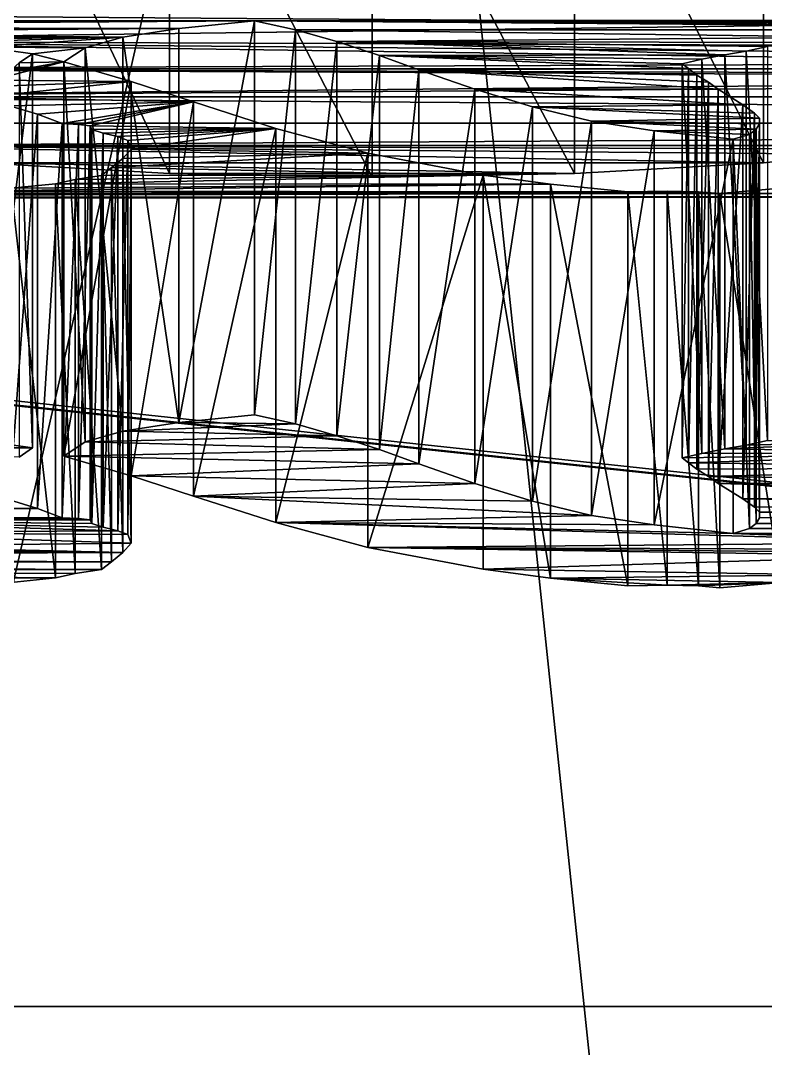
# Model space of a CAD drawing. Extents: x -48.5 to 48.5, y -27 to 68.5.
# Drawn here: x -6.111 to -3.255, y 57.419 to 61.358 of the extents above; entities that cross this region are included whole.
import ezdxf

# ---------------------------------------------------------------- set-up
doc = ezdxf.new("R2010")
doc.units = 0
doc.header["$MEASUREMENT"] = 0
doc.layers.add('STL2DXF', color=7, linetype='Continuous')

msp = doc.modelspace()

# ---------------------------------------------------------------- linework, layer by layer
at = {"layer": 'STL2DXF'}
for points in [[(-3.6585, 54.8083), (0, 65.5, 75), (-4.756, 65.2507, 75)], [(0, 65.5, 75), (-3.6585, 54.8083), (0, 55)], [(-7.2769, 54.2352), (-4.756, 65.2507, 75), (-9.46, 64.5057, 75)], [(-4.756, 65.2507, 75), (-7.2769, 54.2352), (-3.6585, 54.8083)], [(-3.2631, 62.2985, 30.7036), (-2.9482, 60.8465, 31.1509), (-2.9482, 62.332, 30.9429)], [(-5.5396, 60.7714, 30.6147), (-6.2631, 62.2985, 30.7036), (-6.2631, 60.813, 30.9115)], [(-6.2631, 62.2985, 30.7036), (-5.5396, 60.7714, 30.6147), (-5.5396, 62.2569, 30.4068)], [(-3.9867, 62.2569, 30.4068), (-3.2631, 60.813, 30.9115), (-3.2631, 62.2985, 30.7036)], [(-2.9482, 60.8465, 31.1509), (-3.2631, 62.2985, 30.7036), (-3.2631, 60.813, 30.9115)], [(-4.7631, 60.7573, 30.5135), (-5.5396, 62.2569, 30.4068), (-5.5396, 60.7714, 30.6147)], [(-5.5396, 62.2569, 30.4068), (-4.7631, 60.7573, 30.5135), (-4.7631, 62.2428, 30.3055)], [(-4.7631, 62.2428, 30.3055), (-3.9867, 60.7714, 30.6147), (-3.9867, 62.2569, 30.4068)], [(-3.9867, 60.7714, 30.6147), (-4.7631, 62.2428, 30.3055), (-4.7631, 60.7573, 30.5135)], [(-3.2631, 60.813, 30.9115), (-3.9867, 62.2569, 30.4068), (-3.9867, 60.7714, 30.6147)], [(-2.5981, 61.3465, 34.7225), (-7.3612, 61.3812, 34.97), (-2.8978, 61.4468, 35.439)], [(-2.5981, 61.3465, 34.7225), (-7.6609, 61.2809, 34.2535), (-7.3612, 61.3812, 34.97)], [(2.4215, 61.3611, 23.8275), (-5.2141, 61.3576, 23.8025), (-12.1624, 61.3585, 23.8088)], [(-9.3692, 61.3497, 23.7463), (-12.1624, 61.3585, 23.8088), (-5.2141, 61.3576, 23.8025)], [(-5.2141, 61.3576, 23.8025), (-9.1359, 61.3462, 23.7213), (-9.3692, 61.3497, 23.7463)], [(-5.2141, 61.3576, 23.8025), (-8.5684, 61.334, 23.6339), (-9.1359, 61.3462, 23.7213)], [(-5.5041, 61.3279, 23.5902), (-8.5684, 61.334, 23.6339), (-5.2141, 61.3576, 23.8025)], [(-5.5041, 61.3279, 23.5902), (-8.0955, 61.3252, 23.5715), (-8.5684, 61.334, 23.6339)], [(-5.5041, 61.3279, 23.5902), (-7.6289, 61.313, 23.4841), (-8.0955, 61.3252, 23.5715)], [(-2.1213, 61.2604, 34.1071), (-7.6609, 61.2809, 34.2535), (-2.5981, 61.3465, 34.7225)], [(-5.7185, 61.2947, 23.3529), (-7.6289, 61.313, 23.4841), (-5.5041, 61.3279, 23.5902)], [(-5.5041, 59.8176, 23.8016), (-5.7185, 61.2947, 23.3529), (-5.5041, 61.3279, 23.5902)], [(-5.2141, 61.3576, 23.8025), (-5.5041, 59.8176, 23.8016), (-5.5041, 61.3279, 23.5902)], [(-5.5041, 59.8176, 23.8016), (-5.2141, 61.3576, 23.8025), (-5.2141, 59.8473, 24.014)], [(2.319, 61.3574, 23.801), (-5.2141, 61.3576, 23.8025), (2.4215, 61.3611, 23.8275)], [(-0.7815, 61.3226, 23.5527), (-5.0564, 61.3226, 23.5527), (-5.2141, 61.3576, 23.8025)], [(-0.7815, 61.3226, 23.5527), (-5.2141, 61.3576, 23.8025), (-0.6996, 61.3279, 23.5902)], [(-0.6996, 61.3279, 23.5902), (-5.2141, 61.3576, 23.8025), (-0.6176, 61.3392, 23.6714)], [(-0.6176, 61.3392, 23.6714), (-5.2141, 61.3576, 23.8025), (2.226, 61.348, 23.7338)], [(2.226, 61.348, 23.7338), (-5.2141, 61.3576, 23.8025), (2.319, 61.3574, 23.801)], [(-5.0564, 61.3226, 23.5527), (-5.2141, 59.8473, 24.014), (-5.2141, 61.3576, 23.8025)], [(-5.7185, 61.2947, 23.3529), (-7.0867, 61.2929, 23.3404), (-7.6289, 61.313, 23.4841)], [(-5.7185, 61.2947, 23.3529), (-6.7651, 61.2833, 23.2717), (-7.0867, 61.2929, 23.3404)], [(-5.7185, 61.2947, 23.3529), (-6.4814, 61.2728, 23.1968), (-6.7651, 61.2833, 23.2717)], [(-5.7185, 61.2947, 23.3529), (-6.2481, 61.2562, 23.0782), (-6.4814, 61.2728, 23.1968)], [(-5.8635, 61.2536, 23.0594), (-6.2481, 61.2562, 23.0782), (-5.7185, 61.2947, 23.3529)], [(-5.7185, 59.7844, 23.5644), (-5.8635, 61.2536, 23.0594), (-5.7185, 61.2947, 23.3529)], [(-5.7185, 61.2947, 23.3529), (-5.5041, 59.8176, 23.8016), (-5.7185, 59.7844, 23.5644)], [(-5.2141, 59.8473, 24.014), (-5.0564, 61.3226, 23.5527), (-5.0564, 59.8124, 23.7642)], [(-2.8875, 61.2938, 23.3467), (-4.8988, 61.2772, 23.228), (-5.0564, 61.3226, 23.5527)], [(-0.7815, 61.3226, 23.5527), (-2.8875, 61.2938, 23.3467), (-5.0564, 61.3226, 23.5527)], [(-4.8988, 61.2772, 23.228), (-5.0564, 59.8124, 23.7642), (-5.0564, 61.3226, 23.5527)], [(-3.0451, 61.2737, 23.2031), (-4.8988, 61.2772, 23.228), (-2.8875, 61.2938, 23.3467)], [(-1.5, 61.1943, 33.635), (-7.7631, 61.1732, 33.4845), (-7.6609, 61.2809, 34.2535)], [(-1.5, 61.1943, 33.635), (-7.6609, 61.2809, 34.2535), (-1.815, 61.2278, 33.8743)], [(-1.815, 61.2278, 33.8743), (-7.6609, 61.2809, 34.2535), (-2.1213, 61.2604, 34.1071)], [(-6.0653, 61.2308, 22.8971), (-6.2481, 59.7459, 23.2896), (-6.2481, 61.2562, 23.0782)], [(-5.8635, 61.2536, 23.0594), (-6.0653, 61.2308, 22.8971), (-6.2481, 61.2562, 23.0782)], [(-5.9455, 61.1994, 22.6723), (-6.0653, 61.2308, 22.8971), (-5.8635, 61.2536, 23.0594)], [(-5.8635, 59.7433, 23.2709), (-5.9455, 61.1994, 22.6723), (-5.8635, 61.2536, 23.0594)], [(-5.8635, 61.2536, 23.0594), (-5.7185, 59.7844, 23.5644), (-5.8635, 59.7433, 23.2709)], [(-5.0564, 59.8124, 23.7642), (-4.8988, 61.2772, 23.228), (-4.8988, 59.7669, 23.4395)], [(-4.7349, 61.2247, 22.8534), (-4.8988, 59.7669, 23.4395), (-4.8988, 61.2772, 23.228)], [(-3.4108, 61.2273, 22.8721), (-4.7349, 61.2247, 22.8534), (-4.8988, 61.2772, 23.228)], [(-3.4108, 61.2273, 22.8721), (-4.8988, 61.2772, 23.228), (-3.3288, 61.2413, 22.972)], [(-3.3288, 61.2413, 22.972), (-4.8988, 61.2772, 23.228), (-3.2468, 61.2588, 23.0969)], [(-3.2468, 61.2588, 23.0969), (-4.8988, 61.2772, 23.228), (-3.0451, 61.2737, 23.2031)], [(-3.2468, 59.7485, 23.3083), (-3.3288, 61.2413, 22.972), (-3.2468, 61.2588, 23.0969)], [(-6.2481, 59.7459, 23.2896), (-6.0653, 61.2308, 22.8971), (-6.0653, 59.7206, 23.1085)], [(-5.9455, 61.1994, 22.6723), (-6.1157, 61.1959, 22.6473), (-6.0653, 61.2308, 22.8971)], [(-6.1157, 61.1959, 22.6473), (-6.0653, 59.7206, 23.1085), (-6.0653, 61.2308, 22.8971)], [(-4.8988, 59.7669, 23.4395), (-4.7349, 61.2247, 22.8534), (-4.7349, 59.7144, 23.0648)], [(-3.4991, 61.2099, 22.7472), (-4.7349, 61.2247, 22.8534), (-3.4108, 61.2273, 22.8721)], [(-4.5835, 61.1696, 22.46), (-4.7349, 59.7144, 23.0648), (-4.7349, 61.2247, 22.8534)], [(-3.5495, 61.174, 22.4912), (-4.5835, 61.1696, 22.46), (-4.7349, 61.2247, 22.8534)], [(-3.5495, 61.174, 22.4912), (-4.7349, 61.2247, 22.8534), (-3.5747, 61.1924, 22.6223)], [(-3.5747, 61.1924, 22.6223), (-4.7349, 61.2247, 22.8534), (-3.4991, 61.2099, 22.7472)], [(-3.4991, 59.6996, 22.9587), (-3.5747, 61.1924, 22.6223), (-3.4991, 61.2099, 22.7472)], [(-3.4108, 59.7171, 23.0836), (-3.4991, 61.2099, 22.7472), (-3.4108, 61.2273, 22.8721)], [(-3.4991, 61.2099, 22.7472), (-3.4108, 59.7171, 23.0836), (-3.4991, 59.6996, 22.9587)], [(-3.3288, 59.7311, 23.1835), (-3.4108, 61.2273, 22.8721), (-3.3288, 61.2413, 22.972)], [(-3.4108, 61.2273, 22.8721), (-3.3288, 59.7311, 23.1835), (-3.4108, 59.7171, 23.0836)], [(-3.3288, 61.2413, 22.972), (-3.2468, 59.7485, 23.3083), (-3.3288, 59.7311, 23.1835)], [(-1.1332, 61.1732, 33.4845), (-7.7631, 61.1732, 33.4845), (-1.5, 61.1943, 33.635)], [(-7.7631, 61.1732, 33.4845), (0, 61.1385, 33.2369), (-7.6609, 61.0656, 32.7156)], [(0, 61.1385, 33.2369), (-7.7631, 61.1732, 33.4845), (-0.7765, 61.1527, 33.3382)], [(-0.7765, 61.1527, 33.3382), (-7.7631, 61.1732, 33.4845), (-1.1332, 61.1732, 33.4845)], [(7.6609, 61.0656, 32.7156), (-7.6609, 61.0656, 32.7156), (7.7631, 61.1732, 33.4845)], [(7.7631, 61.1732, 33.4845), (-7.6609, 61.0656, 32.7156), (0, 61.1385, 33.2369)], [(-5.6869, 61.1242, 22.1353), (-6.2229, 61.1294, 22.1728), (-5.9455, 61.1994, 22.6723)], [(-5.9455, 61.1994, 22.6723), (-6.2229, 61.1294, 22.1728), (-6.1535, 61.1627, 22.41)], [(-5.9455, 61.1994, 22.6723), (-6.1535, 61.1627, 22.41), (-6.1157, 61.1959, 22.6473)], [(-6.0653, 59.7206, 23.1085), (-6.1157, 61.1959, 22.6473), (-6.1157, 59.6856, 22.8588)], [(-5.9455, 59.6891, 22.8837), (-5.6869, 61.1242, 22.1353), (-5.9455, 61.1994, 22.6723)], [(-5.9455, 61.1994, 22.6723), (-5.8635, 59.7433, 23.2709), (-5.9455, 59.6891, 22.8837)], [(-4.7349, 59.7144, 23.0648), (-4.5835, 61.1696, 22.46), (-4.5835, 59.6594, 22.6714)], [(-3.518, 61.1487, 22.3101), (-4.5835, 61.1696, 22.46), (-3.5495, 61.174, 22.4912)], [(-4.3692, 61.0945, 21.923), (-4.5835, 59.6594, 22.6714), (-4.5835, 61.1696, 22.46)], [(-3.436, 61.0945, 21.923), (-4.3692, 61.0945, 21.923), (-4.5835, 61.1696, 22.46)], [(-3.436, 61.0945, 21.923), (-4.5835, 61.1696, 22.46), (-3.4738, 61.1216, 22.1166)], [(-3.4738, 61.1216, 22.1166), (-4.5835, 61.1696, 22.46), (-3.518, 61.1487, 22.3101)], [(-3.5747, 61.1924, 22.6223), (-3.4991, 59.6996, 22.9587), (-3.5747, 59.6821, 22.8338)], [(-3.5747, 59.6821, 22.8338), (-3.5495, 61.174, 22.4912), (-3.5747, 61.1924, 22.6223)], [(-3.5495, 61.174, 22.4912), (-3.5747, 59.6821, 22.8338), (-3.5495, 59.6637, 22.7027)], [(-3.5495, 59.6637, 22.7027), (-3.518, 61.1487, 22.3101), (-3.5495, 61.174, 22.4912)], [(-3.518, 61.1487, 22.3101), (-3.5495, 59.6637, 22.7027), (-3.518, 59.6384, 22.5216)], [(-3.518, 59.6384, 22.5216), (-3.4738, 61.1216, 22.1166), (-3.518, 61.1487, 22.3101)], [(-5.6869, 61.1242, 22.1353), (-6.3805, 61.0997, 21.9605), (-6.2229, 61.1294, 22.1728)], [(-5.6869, 61.1242, 22.1353), (-6.267, 61.063, 21.6982), (-6.3805, 61.0997, 21.9605)], [(-5.4474, 61.0464, 21.5795), (-6.267, 61.063, 21.6982), (-5.6869, 61.1242, 22.1353)], [(-5.6869, 61.1242, 22.1353), (-5.9455, 59.6891, 22.8837), (-5.6869, 59.6139, 22.3467)], [(-5.6869, 59.6139, 22.3467), (-5.4474, 61.0464, 21.5795), (-5.6869, 61.1242, 22.1353)], [(-4.5835, 59.6594, 22.6714), (-4.3692, 61.0945, 21.923), (-4.3692, 59.5842, 22.1344)], [(-4.1485, 61.0271, 21.4422), (-4.3692, 59.5842, 22.1344), (-4.3692, 61.0945, 21.923)], [(-3.3414, 61.035, 21.4984), (-4.1485, 61.0271, 21.4422), (-4.3692, 61.0945, 21.923)], [(-3.3414, 61.035, 21.4984), (-4.3692, 61.0945, 21.923), (-3.436, 61.0945, 21.923)], [(-3.4738, 61.1216, 22.1166), (-3.518, 59.6384, 22.5216), (-3.4738, 59.6113, 22.328)], [(-3.4738, 59.6113, 22.328), (-3.436, 61.0945, 21.923), (-3.4738, 61.1216, 22.1166)], [(-3.436, 61.0945, 21.923), (-3.4738, 59.6113, 22.328), (-3.436, 59.5842, 22.1344)], [(-3.436, 59.5842, 22.1344), (-3.3414, 61.035, 21.4984), (-3.436, 61.0945, 21.923)], [(7.3612, 60.9652, 31.999), (-7.3612, 60.9652, 31.999), (-7.6609, 61.0656, 32.7156)], [(7.3612, 60.9652, 31.999), (-7.6609, 61.0656, 32.7156), (7.6609, 61.0656, 32.7156)], [(-5.4474, 61.0464, 21.5795), (-6.1535, 61.0315, 21.4734), (-6.267, 61.063, 21.6982)], [(-5.4474, 61.0464, 21.5795), (-6.0463, 60.9992, 21.2424), (-6.1535, 61.0315, 21.4734)], [(-6.0463, 60.9992, 21.2424), (-6.1535, 59.5212, 21.6848), (-6.1535, 61.0315, 21.4734)], [(-5.4474, 61.0464, 21.5795), (-5.9518, 60.9633, 20.9863), (-6.0463, 60.9992, 21.2424)], [(-5.4474, 61.0464, 21.5795), (-5.8887, 60.9598, 20.9614), (-5.9518, 60.9633, 20.9863)], [(-5.4474, 61.0464, 21.5795), (-5.8446, 60.9546, 20.9239), (-5.8887, 60.9598, 20.9614)], [(-5.1321, 60.945, 20.8552), (-5.8446, 60.9546, 20.9239), (-5.4474, 61.0464, 21.5795)], [(-5.4474, 61.0464, 21.5795), (-5.6869, 59.6139, 22.3467), (-5.4474, 59.5361, 21.791)], [(-5.4474, 59.5361, 21.791), (-5.1321, 60.945, 20.8552), (-5.4474, 61.0464, 21.5795)], [(-4.3692, 59.5842, 22.1344), (-4.1485, 61.0271, 21.4422), (-4.1485, 59.5169, 21.6536)], [(-3.2973, 61.0035, 21.2736), (-4.1485, 61.0271, 21.4422), (-3.3414, 61.035, 21.4984)], [(-3.2784, 60.9843, 21.1362), (-3.9215, 60.9721, 21.0488), (-4.1485, 61.0271, 21.4422)], [(-3.2784, 60.9843, 21.1362), (-4.1485, 61.0271, 21.4422), (-3.2973, 61.0035, 21.2736)], [(-3.9215, 60.9721, 21.0488), (-4.1485, 59.5169, 21.6536), (-4.1485, 61.0271, 21.4422)], [(-3.3414, 61.035, 21.4984), (-3.436, 59.5842, 22.1344), (-3.3414, 59.5247, 21.7098)], [(-3.3414, 59.5247, 21.7098), (-3.2973, 61.0035, 21.2736), (-3.3414, 61.035, 21.4984)], [(-6.1535, 59.5212, 21.6848), (-6.0463, 60.9992, 21.2424), (-6.0463, 59.4889, 21.4538)], [(-5.9518, 60.9633, 20.9863), (-6.0463, 59.4889, 21.4538), (-6.0463, 60.9992, 21.2424)], [(-3.2784, 60.9625, 20.9801), (-3.9215, 60.9721, 21.0488), (-3.2784, 60.9843, 21.1362)], [(-3.2973, 61.0035, 21.2736), (-3.3414, 59.5247, 21.7098), (-3.2973, 59.4933, 21.485)], [(-3.2973, 59.4933, 21.485), (-3.2784, 60.9843, 21.1362), (-3.2973, 61.0035, 21.2736)], [(-3.2784, 60.9843, 21.1362), (-3.2973, 59.4933, 21.485), (-3.2784, 59.474, 21.3476)], [(-3.2784, 59.474, 21.3476), (-3.2784, 60.9625, 20.9801), (-3.2784, 60.9843, 21.1362)], [(7.3612, 60.9652, 31.999), (-6.8845, 60.8791, 31.3837), (-7.3612, 60.9652, 31.999)], [(6.8845, 60.8791, 31.3837), (-6.8845, 60.8791, 31.3837), (7.3612, 60.9652, 31.999)], [(-6.0463, 59.4889, 21.4538), (-5.9518, 60.9633, 20.9863), (-5.9518, 59.4531, 21.1978)], [(-5.8887, 60.9598, 20.9614), (-5.9518, 59.4531, 21.1978), (-5.9518, 60.9633, 20.9863)], [(-5.9518, 59.4531, 21.1978), (-5.8887, 60.9598, 20.9614), (-5.8887, 59.4496, 21.1728)], [(-5.8446, 60.9546, 20.9239), (-5.8887, 59.4496, 21.1728), (-5.8887, 60.9598, 20.9614)], [(-5.8887, 59.4496, 21.1728), (-5.8446, 60.9546, 20.9239), (-5.8446, 59.4443, 21.1353)], [(-5.8383, 60.9406, 20.824), (-5.8446, 59.4443, 21.1353), (-5.8446, 60.9546, 20.9239)], [(-5.1321, 60.945, 20.8552), (-5.8383, 60.9406, 20.824), (-5.8446, 60.9546, 20.9239)], [(-5.8446, 59.4443, 21.1353), (-5.8383, 60.9406, 20.824), (-5.8383, 59.4303, 21.0354)], [(-5.1321, 60.945, 20.8552), (-5.7941, 60.9266, 20.7241), (-5.8383, 60.9406, 20.824)], [(-5.7941, 60.9266, 20.7241), (-5.8383, 59.4303, 21.0354), (-5.8383, 60.9406, 20.824)], [(-5.1321, 60.945, 20.8552), (-5.7374, 60.9135, 20.6304), (-5.7941, 60.9266, 20.7241)], [(-5.1321, 60.945, 20.8552), (-5.6996, 60.8986, 20.5243), (-5.7374, 60.9135, 20.6304)], [(-5.1321, 60.945, 20.8552), (-5.6869, 60.8654, 20.287), (-5.6996, 60.8986, 20.5243)], [(-4.779, 60.8497, 20.1746), (-5.6869, 60.8654, 20.287), (-5.1321, 60.945, 20.8552)], [(-5.1321, 60.945, 20.8552), (-5.4474, 59.5361, 21.791), (-5.1321, 59.4347, 21.0667)], [(-5.1321, 59.4347, 21.0667), (-4.779, 60.8497, 20.1746), (-5.1321, 60.945, 20.8552)], [(-4.1485, 59.5169, 21.6536), (-3.9215, 60.9721, 21.0488), (-3.9215, 59.4618, 21.2602)], [(-3.291, 60.9415, 20.8302), (-3.6819, 60.9354, 20.7865), (-3.9215, 60.9721, 21.0488)], [(-3.291, 60.9415, 20.8302), (-3.9215, 60.9721, 21.0488), (-3.2784, 60.9625, 20.9801)], [(-3.6819, 60.9354, 20.7865), (-3.9215, 59.4618, 21.2602), (-3.9215, 60.9721, 21.0488)], [(-3.9215, 59.4618, 21.2602), (-3.6819, 60.9354, 20.7865), (-3.6819, 59.4251, 20.998)], [(-3.3162, 60.9214, 20.6866), (-3.6819, 60.9354, 20.7865), (-3.291, 60.9415, 20.8302)], [(-3.3793, 60.903, 20.5555), (-3.6819, 59.4251, 20.998), (-3.6819, 60.9354, 20.7865)], [(-3.6819, 60.9354, 20.7865), (-3.3162, 60.9214, 20.6866), (-3.3793, 60.903, 20.5555)], [(-3.291, 59.4312, 21.0417), (-3.3162, 60.9214, 20.6866), (-3.291, 60.9415, 20.8302)], [(-3.2784, 59.4522, 21.1915), (-3.291, 60.9415, 20.8302), (-3.2784, 60.9625, 20.9801)], [(-3.291, 60.9415, 20.8302), (-3.2784, 59.4522, 21.1915), (-3.291, 59.4312, 21.0417)], [(-3.2784, 60.9625, 20.9801), (-3.2784, 59.474, 21.3476), (-3.2784, 59.4522, 21.1915)], [(-5.8383, 59.4303, 21.0354), (-5.7941, 60.9266, 20.7241), (-5.7941, 59.4163, 20.9355)], [(-5.7374, 60.9135, 20.6304), (-5.7941, 59.4163, 20.9355), (-5.7941, 60.9266, 20.7241)], [(-5.7941, 59.4163, 20.9355), (-5.7374, 60.9135, 20.6304), (-5.7374, 59.4032, 20.8419)], [(-5.6996, 60.8986, 20.5243), (-5.7374, 59.4032, 20.8419), (-5.7374, 60.9135, 20.6304)], [(-5.7374, 59.4032, 20.8419), (-5.6996, 60.8986, 20.5243), (-5.6996, 59.3884, 20.7357)], [(-5.6869, 60.8654, 20.287), (-5.6996, 59.3884, 20.7357), (-5.6996, 60.8986, 20.5243)], [(-3.6819, 59.4251, 20.998), (-3.3793, 60.903, 20.5555), (-3.3793, 59.3927, 20.7669)], [(-3.3162, 59.4111, 20.8981), (-3.3793, 60.903, 20.5555), (-3.3162, 60.9214, 20.6866)], [(-3.3793, 60.903, 20.5555), (-3.3162, 59.4111, 20.8981), (-3.3793, 59.3927, 20.7669)], [(-3.3162, 60.9214, 20.6866), (-3.291, 59.4312, 21.0417), (-3.3162, 59.4111, 20.8981)], [(-3.2631, 60.813, 30.9115), (-6.2631, 60.813, 30.9115), (-6.8845, 60.8791, 31.3837)], [(-3.2631, 60.813, 30.9115), (-6.8845, 60.8791, 31.3837), (-2.9482, 60.8465, 31.1509)], [(-2.9482, 60.8465, 31.1509), (-6.8845, 60.8791, 31.3837), (2.9482, 60.8465, 31.1509)], [(2.9482, 60.8465, 31.1509), (-6.8845, 60.8791, 31.3837), (6.8845, 60.8791, 31.3837)], [(-5.7185, 60.8296, 20.031), (-5.6869, 59.3552, 20.4984), (-5.6869, 60.8654, 20.287)], [(-4.779, 60.8497, 20.1746), (-5.7185, 60.8296, 20.031), (-5.6869, 60.8654, 20.287)], [(-5.6996, 59.3884, 20.7357), (-5.6869, 60.8654, 20.287), (-5.6869, 59.3552, 20.4984)], [(-4.3376, 60.7658, 19.5751), (-5.7626, 60.7946, 19.7812), (-4.779, 60.8497, 20.1746)], [(-4.779, 60.8497, 20.1746), (-5.7626, 60.7946, 19.7812), (-5.7185, 60.8296, 20.031)], [(-5.7626, 60.7946, 19.7812), (-5.7185, 59.3193, 20.2424), (-5.7185, 60.8296, 20.031)], [(-5.6869, 59.3552, 20.4984), (-5.7185, 60.8296, 20.031), (-5.7185, 59.3193, 20.2424)], [(-4.779, 60.8497, 20.1746), (-5.1321, 59.4347, 21.0667), (-4.779, 59.3394, 20.386)], [(-4.779, 59.3394, 20.386), (-4.3376, 60.7658, 19.5751), (-4.779, 60.8497, 20.1746)], [(-3.9867, 60.7714, 30.6147), (-5.5396, 60.7714, 30.6147), (-6.2631, 60.813, 30.9115)], [(-3.9867, 60.7714, 30.6147), (-6.2631, 60.813, 30.9115), (-3.2631, 60.813, 30.9115)], [(-4.3376, 60.7658, 19.5751), (-5.8004, 60.7649, 19.5689), (-5.7626, 60.7946, 19.7812)], [(-5.8004, 60.7649, 19.5689), (-5.7626, 59.2843, 19.9926), (-5.7626, 60.7946, 19.7812)], [(-5.7185, 59.3193, 20.2424), (-5.7626, 60.7946, 19.7812), (-5.7626, 59.2843, 19.9926)], [(-4.0791, 60.731, 19.3269), (-5.977, 60.7325, 19.3379), (-4.3376, 60.7658, 19.5751)], [(-4.3376, 60.7658, 19.5751), (-5.977, 60.7325, 19.3379), (-5.9013, 60.7492, 19.4565)], [(-5.977, 60.7325, 19.3379), (-5.9013, 59.2389, 19.6679), (-5.9013, 60.7492, 19.4565)], [(-4.3376, 60.7658, 19.5751), (-5.9013, 60.7492, 19.4565), (-5.8004, 60.7649, 19.5689)], [(-5.9013, 60.7492, 19.4565), (-5.8004, 59.2546, 19.7803), (-5.8004, 60.7649, 19.5689)], [(-5.8004, 59.2546, 19.7803), (-5.9013, 60.7492, 19.4565), (-5.9013, 59.2389, 19.6679)], [(-5.7626, 59.2843, 19.9926), (-5.8004, 60.7649, 19.5689), (-5.8004, 59.2546, 19.7803)], [(-5.5396, 60.7714, 30.6147), (-3.9867, 60.7714, 30.6147), (-4.7631, 60.7573, 30.5135)], [(-4.3376, 60.7658, 19.5751), (-4.779, 59.3394, 20.386), (-4.3376, 59.2555, 19.7866)], [(-4.0791, 59.2207, 19.5384), (-4.3376, 60.7658, 19.5751), (-4.3376, 59.2555, 19.7866)], [(-4.3376, 60.7658, 19.5751), (-4.0791, 59.2207, 19.5384), (-4.0791, 60.731, 19.3269)], [(-6.3553, 60.7046, 19.138), (-3.7828, 60.7019, 19.1193), (-6.8282, 60.6958, 19.0756)], [(-6.8282, 60.6958, 19.0756), (-3.5117, 60.7019, 19.1193), (-3.4297, 60.695, 19.0694)], [(-3.5117, 60.7019, 19.1193), (-6.8282, 60.6958, 19.0756), (-3.7828, 60.7019, 19.1193)], [(-3.7828, 60.7019, 19.1193), (-6.3553, 60.7046, 19.138), (-4.0791, 60.731, 19.3269)], [(-4.0791, 60.731, 19.3269), (-6.3553, 60.7046, 19.138), (-6.1472, 60.7155, 19.2161)], [(-6.1472, 60.7155, 19.2161), (-5.977, 59.2223, 19.5493), (-5.977, 60.7325, 19.3379)], [(-4.0791, 60.731, 19.3269), (-6.1472, 60.7155, 19.2161), (-5.977, 60.7325, 19.3379)], [(-5.977, 59.2223, 19.5493), (-6.1472, 60.7155, 19.2161), (-6.1472, 59.2052, 19.4275)], [(-5.9013, 59.2389, 19.6679), (-5.977, 60.7325, 19.3379), (-5.977, 59.2223, 19.5493)], [(-3.7828, 59.1917, 19.3307), (-4.0791, 60.731, 19.3269), (-4.0791, 59.2207, 19.5384)], [(-4.0791, 60.731, 19.3269), (-3.7828, 59.1917, 19.3307), (-3.7828, 60.7019, 19.1193)], [(-3.7828, 60.7019, 19.1193), (-3.6315, 59.1943, 19.3495), (-3.6315, 60.7046, 19.138)], [(-3.5117, 60.7019, 19.1193), (-3.7828, 60.7019, 19.1193), (-3.6315, 60.7046, 19.138)], [(-3.6315, 59.1943, 19.3495), (-3.7828, 60.7019, 19.1193), (-3.7828, 59.1917, 19.3307)], [(-3.5117, 59.1917, 19.3307), (-3.6315, 60.7046, 19.138), (-3.6315, 59.1943, 19.3495)], [(-3.6315, 60.7046, 19.138), (-3.5117, 59.1917, 19.3307), (-3.5117, 60.7019, 19.1193)], [(-3.4297, 59.1847, 19.2808), (-3.5117, 60.7019, 19.1193), (-3.5117, 59.1917, 19.3307)], [(-3.5117, 60.7019, 19.1193), (-3.4297, 59.1847, 19.2808), (-3.4297, 60.695, 19.0694)], [(-3.4297, 60.695, 19.0694), (-3.1964, 59.2052, 19.4275), (-3.1964, 60.7155, 19.2161)], [(3.5753, 60.695, 19.0694), (-3.4297, 60.695, 19.0694), (-3.1964, 60.7155, 19.2161)], [(-15.4991, 57.58, -3), (-13.6693, 60.6836, 18.9882), (15.4991, 57.58, -3)], [(15.4991, 57.58, -3), (-13.6693, 60.6836, 18.9882), (-13.5684, 60.6775, 18.9445)], [(15.4991, 57.58, -3), (-13.5684, 60.6775, 18.9445), (-13.3099, 60.6711, 18.8992)], [(12.5728, 60.6958, 19.0756), (15.4991, 57.58, -3), (-13.3099, 60.6711, 18.8992)], [(12.5728, 60.6958, 19.0756), (-13.3099, 60.6711, 18.8992), (8.6636, 60.6923, 19.0506)], [(8.6636, 60.6923, 19.0506), (-13.3099, 60.6711, 18.8992), (-12.9883, 60.6766, 18.9382)], [(-3.4297, 60.695, 19.0694), (-12.9883, 60.6766, 18.9382), (-6.8282, 60.6958, 19.0756)], [(-12.9883, 60.6766, 18.9382), (-3.4297, 60.695, 19.0694), (8.6636, 60.6923, 19.0506)], [(-3.1964, 59.2052, 19.4275), (-3.4297, 60.695, 19.0694), (-3.4297, 59.1847, 19.2808)], [(8.6636, 60.6923, 19.0506), (-3.4297, 60.695, 19.0694), (3.8086, 60.6939, 19.0615)], [(-3.4297, 60.695, 19.0694), (3.5753, 60.695, 19.0694), (3.8086, 60.6939, 19.0615)], [(-5.0564, 59.8124, 23.7642), (-5.5041, 59.8176, 23.8016), (-5.2141, 59.8473, 24.014)], [(-5.0564, 59.8124, 23.7642), (-5.7185, 59.7844, 23.5644), (-5.5041, 59.8176, 23.8016)], [(-4.8988, 59.7669, 23.4395), (-5.7185, 59.7844, 23.5644), (-5.0564, 59.8124, 23.7642)], [(-6.0653, 59.7206, 23.1085), (-9.5962, 59.7162, 23.0773), (-9.8294, 59.7529, 23.3396)], [(-6.0653, 59.7206, 23.1085), (-9.8294, 59.7529, 23.3396), (-6.2481, 59.7459, 23.2896)], [(-4.8988, 59.7669, 23.4395), (-5.8635, 59.7433, 23.2709), (-5.7185, 59.7844, 23.5644)], [(-4.7349, 59.7144, 23.0648), (-5.8635, 59.7433, 23.2709), (-4.8988, 59.7669, 23.4395)], [(-6.0653, 59.7206, 23.1085), (-9.325, 59.6961, 22.9337), (-9.5962, 59.7162, 23.0773)], [(-6.1157, 59.6856, 22.8588), (-9.325, 59.6961, 22.9337), (-6.0653, 59.7206, 23.1085)], [(-4.7349, 59.7144, 23.0648), (-5.9455, 59.6891, 22.8837), (-5.8635, 59.7433, 23.2709)], [(-4.5835, 59.6594, 22.6714), (-5.9455, 59.6891, 22.8837), (-4.7349, 59.7144, 23.0648)], [(-2.4209, 59.7005, 22.9649), (-3.4991, 59.6996, 22.9587), (-3.4108, 59.7171, 23.0836)], [(-2.4209, 59.7005, 22.9649), (-3.4108, 59.7171, 23.0836), (-2.6668, 59.7485, 23.3083)], [(-2.6668, 59.7485, 23.3083), (-3.4108, 59.7171, 23.0836), (-3.3288, 59.7311, 23.1835)], [(-2.6668, 59.7485, 23.3083), (-3.3288, 59.7311, 23.1835), (-3.2468, 59.7485, 23.3083)], [(-4.5835, 59.6594, 22.6714), (-5.6869, 59.6139, 22.3467), (-5.9455, 59.6891, 22.8837)], [(-2.4209, 59.7005, 22.9649), (-3.5495, 59.6637, 22.7027), (-3.5747, 59.6821, 22.8338)], [(-2.4209, 59.7005, 22.9649), (-3.5747, 59.6821, 22.8338), (-3.4991, 59.6996, 22.9587)], [(-2.1687, 59.6454, 22.5715), (-3.5495, 59.6637, 22.7027), (-2.4209, 59.7005, 22.9649)], [(-4.3692, 59.5842, 22.1344), (-5.6869, 59.6139, 22.3467), (-4.5835, 59.6594, 22.6714)], [(-2.1687, 59.6454, 22.5715), (-3.518, 59.6384, 22.5216), (-3.5495, 59.6637, 22.7027)], [(-2.1687, 59.6454, 22.5715), (-3.4738, 59.6113, 22.328), (-3.518, 59.6384, 22.5216)], [(-1.9354, 59.5912, 22.1844), (-3.4738, 59.6113, 22.328), (-2.1687, 59.6454, 22.5715)], [(-4.3692, 59.5842, 22.1344), (-5.4474, 59.5361, 21.791), (-5.6869, 59.6139, 22.3467)], [(-1.9354, 59.5912, 22.1844), (-3.436, 59.5842, 22.1344), (-3.4738, 59.6113, 22.328)], [(-4.1485, 59.5169, 21.6536), (-5.4474, 59.5361, 21.791), (-4.3692, 59.5842, 22.1344)], [(-1.7147, 59.5396, 21.816), (-3.436, 59.5842, 22.1344), (-1.9354, 59.5912, 22.1844)], [(-1.7147, 59.5396, 21.816), (-3.3414, 59.5247, 21.7098), (-3.436, 59.5842, 22.1344)], [(-6.0463, 59.4889, 21.4538), (-9.0854, 59.5038, 21.5599), (-6.1535, 59.5212, 21.6848)], [(-3.9215, 59.4618, 21.2602), (-5.1321, 59.4347, 21.0667), (-5.4474, 59.5361, 21.791)], [(-3.9215, 59.4618, 21.2602), (-5.4474, 59.5361, 21.791), (-4.1485, 59.5169, 21.6536)], [(-1.5381, 59.5003, 21.535), (-3.3414, 59.5247, 21.7098), (-1.7147, 59.5396, 21.816)], [(-1.5381, 59.5003, 21.535), (-3.2973, 59.4933, 21.485), (-3.3414, 59.5247, 21.7098)], [(-6.0463, 59.4889, 21.4538), (-8.8395, 59.4802, 21.3914), (-9.0854, 59.5038, 21.5599)], [(-6.0463, 59.4889, 21.4538), (-8.5873, 59.4592, 21.2415), (-8.8395, 59.4802, 21.3914)], [(-5.9518, 59.4531, 21.1978), (-8.5873, 59.4592, 21.2415), (-6.0463, 59.4889, 21.4538)], [(-1.5381, 59.5003, 21.535), (-3.2784, 59.474, 21.3476), (-3.2973, 59.4933, 21.485)], [(-1.3553, 59.4662, 21.2914), (-3.2784, 59.474, 21.3476), (-1.5381, 59.5003, 21.535)], [(-7.1245, 59.4443, 21.1353), (-8.5873, 59.4592, 21.2415), (-5.8446, 59.4443, 21.1353)], [(-5.8446, 59.4443, 21.1353), (-8.5873, 59.4592, 21.2415), (-5.8887, 59.4496, 21.1728)], [(-5.8887, 59.4496, 21.1728), (-8.5873, 59.4592, 21.2415), (-5.9518, 59.4531, 21.1978)], [(-5.7374, 59.4032, 20.8419), (-6.9102, 59.3962, 20.7919), (-7.1245, 59.4443, 21.1353)], [(-5.7374, 59.4032, 20.8419), (-7.1245, 59.4443, 21.1353), (-5.7941, 59.4163, 20.9355)], [(-5.7941, 59.4163, 20.9355), (-7.1245, 59.4443, 21.1353), (-5.8383, 59.4303, 21.0354)], [(-5.8383, 59.4303, 21.0354), (-7.1245, 59.4443, 21.1353), (-5.8446, 59.4443, 21.1353)], [(-3.6819, 59.4251, 20.998), (-5.1321, 59.4347, 21.0667), (-3.9215, 59.4618, 21.2602)], [(-1.1094, 59.4295, 21.0292), (-3.291, 59.4312, 21.0417), (-1.3553, 59.4662, 21.2914)], [(-1.3553, 59.4662, 21.2914), (-3.291, 59.4312, 21.0417), (-3.2784, 59.4522, 21.1915)], [(-1.3553, 59.4662, 21.2914), (-3.2784, 59.4522, 21.1915), (-3.2784, 59.474, 21.3476)], [(-5.6996, 59.3884, 20.7357), (-6.9102, 59.3962, 20.7919), (-5.7374, 59.4032, 20.8419)], [(-2.5091, 59.3578, 20.5172), (-4.779, 59.3394, 20.386), (-5.1321, 59.4347, 21.0667)], [(-2.5091, 59.3578, 20.5172), (-5.1321, 59.4347, 21.0667), (-3.3793, 59.3927, 20.7669)], [(-3.3793, 59.3927, 20.7669), (-5.1321, 59.4347, 21.0667), (-3.6819, 59.4251, 20.998)], [(-0.8887, 59.4015, 20.8294), (-3.3793, 59.3927, 20.7669), (-3.3162, 59.4111, 20.8981)], [(-3.3793, 59.3927, 20.7669), (-0.8887, 59.4015, 20.8294), (-0.6806, 59.3796, 20.6733)], [(-1.1094, 59.4295, 21.0292), (-3.3162, 59.4111, 20.8981), (-3.291, 59.4312, 21.0417)], [(-0.8887, 59.4015, 20.8294), (-3.3162, 59.4111, 20.8981), (-1.1094, 59.4295, 21.0292)], [(-5.6869, 59.3552, 20.4984), (-6.7336, 59.3438, 20.4172), (-6.9102, 59.3962, 20.7919)], [(-5.6869, 59.3552, 20.4984), (-6.9102, 59.3962, 20.7919), (-5.6996, 59.3884, 20.7357)], [(-2.6163, 59.3307, 20.3236), (-4.779, 59.3394, 20.386), (-2.5091, 59.3578, 20.5172)], [(-2.5091, 59.3578, 20.5172), (-3.3793, 59.3927, 20.7669), (-2.4461, 59.3744, 20.6358)], [(-2.4461, 59.3744, 20.6358), (-3.3793, 59.3927, 20.7669), (-0.6806, 59.3796, 20.6733)], [(-5.7626, 59.2843, 19.9926), (-9.4827, 59.3027, 20.1238), (-5.7185, 59.3193, 20.2424)], [(-5.7185, 59.3193, 20.2424), (-9.4827, 59.3027, 20.1238), (-9.4133, 59.3044, 20.1363)], [(-5.7185, 59.3193, 20.2424), (-9.4133, 59.3044, 20.1363), (-9.3818, 59.3132, 20.1987)], [(-5.7185, 59.3193, 20.2424), (-9.3818, 59.3132, 20.1987), (-9.3629, 59.3246, 20.2799)], [(-5.7185, 59.3193, 20.2424), (-9.3629, 59.3246, 20.2799), (-7.1624, 59.3394, 20.386)], [(-5.7185, 59.3193, 20.2424), (-7.1624, 59.3394, 20.386), (-6.7336, 59.3438, 20.4172)], [(-5.7185, 59.3193, 20.2424), (-6.7336, 59.3438, 20.4172), (-5.6869, 59.3552, 20.4984)], [(-2.7046, 59.3071, 20.155), (-4.3376, 59.2555, 19.7866), (-4.779, 59.3394, 20.386)], [(-2.7046, 59.3071, 20.155), (-4.779, 59.3394, 20.386), (-2.6605, 59.3184, 20.2362)], [(-2.6605, 59.3184, 20.2362), (-4.779, 59.3394, 20.386), (-2.6163, 59.3307, 20.3236)], [(-5.7626, 59.2843, 19.9926), (-9.355, 59.2725, 19.9083), (-9.4827, 59.3027, 20.1238)], [(-5.8004, 59.2546, 19.7803), (-9.355, 59.2725, 19.9083), (-5.7626, 59.2843, 19.9926)], [(-3.0136, 59.2336, 19.6305), (-4.3376, 59.2555, 19.7866), (-2.7046, 59.3071, 20.155)], [(-5.8004, 59.2546, 19.7803), (-9.2115, 59.2502, 19.7491), (-9.355, 59.2725, 19.9083)], [(-5.9013, 59.2389, 19.6679), (-9.2115, 59.2502, 19.7491), (-5.8004, 59.2546, 19.7803)], [(-5.977, 59.2223, 19.5493), (-8.8774, 59.2214, 19.5431), (-9.2115, 59.2502, 19.7491)], [(-5.977, 59.2223, 19.5493), (-9.2115, 59.2502, 19.7491), (-5.9013, 59.2389, 19.6679)], [(-3.0136, 59.2336, 19.6305), (-4.0791, 59.2207, 19.5384), (-4.3376, 59.2555, 19.7866)], [(-5.977, 59.2223, 19.5493), (-8.4612, 59.2065, 19.4369), (-8.8774, 59.2214, 19.5431)], [(-6.1472, 59.2052, 19.4275), (-8.4612, 59.2065, 19.4369), (-5.977, 59.2223, 19.5493)], [(-3.1964, 59.2052, 19.4275), (-4.0791, 59.2207, 19.5384), (-3.0136, 59.2336, 19.6305)], [(-4.0791, 59.2207, 19.5384), (-3.6315, 59.1943, 19.3495), (-3.7828, 59.1917, 19.3307)], [(-3.6315, 59.1943, 19.3495), (-4.0791, 59.2207, 19.5384), (-3.1964, 59.2052, 19.4275)], [(-3.1964, 59.2052, 19.4275), (-3.5117, 59.1917, 19.3307), (-3.6315, 59.1943, 19.3495)], [(-3.5117, 59.1917, 19.3307), (-3.1964, 59.2052, 19.4275), (-3.4297, 59.1847, 19.2808)], [(-21.9427, -16.0849, -3), (-15.4991, 57.58, -3), (20.5725, -16.0849, -3)], [(20.5725, -16.0849, -3), (-15.4991, 57.58, -3), (15.4991, 57.58, -3)]]:
    msp.add_3dface(points, dxfattribs=at)

doc.saveas('drawing.dxf')
